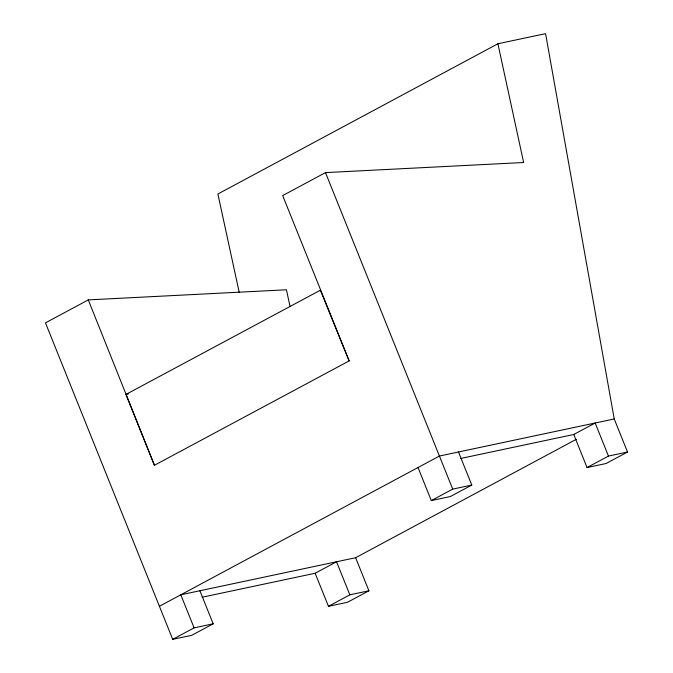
<?xml version="1.0" encoding="UTF-8"?>
<svg xmlns="http://www.w3.org/2000/svg" width="673" height="673" viewBox="0 0 673 673"><rect width="100%" height="100%" fill="white"/><g stroke="black" fill="none" stroke-linecap="round" stroke-linejoin="round"><path stroke-width="1.01" d="M627.522 452.02L608.451 456.067L595.159 422.997L573.758 434.489L587.049 467.55L606.121 463.504L627.522 452.02L614.23 418.959L545.576 33.65L497.902 43.762L217.884 194.009L239.193 292.275M289.979 306.148L286.429 289.777L88.281 299.889L45.478 322.863L172.7 639.35L191.771 635.304L213.173 623.821L199.881 590.751M497.902 43.762L523.644 162.504L325.488 172.608L282.685 195.582L349.144 360.913L154.428 465.287L125.944 394.437L320.659 290.055M159.408 606.28L439.427 456.033L614.23 418.959M172.7 639.35L194.102 627.867L213.173 623.821M418.017 467.516L431.317 500.586L452.719 489.103L471.781 485.056L458.49 451.987M471.781 485.056L450.38 496.539L431.317 500.586M202.119 597.229L315.149 573.253L336.55 561.762L349.842 594.831L368.913 590.785L355.622 557.724L180.81 594.797L194.102 627.867M355.622 557.724L576.366 439.276M315.149 573.253L328.441 606.314L349.842 594.831M587.049 467.55L608.451 456.067M368.913 590.785L347.512 602.268L328.441 606.314M125.944 394.437L128.316 393.932M349.144 360.913L320.34 290.122M154.428 465.287L88.281 299.889M460.66 458.473L574.389 434.354M325.488 172.608L452.719 489.103"/></g></svg>
